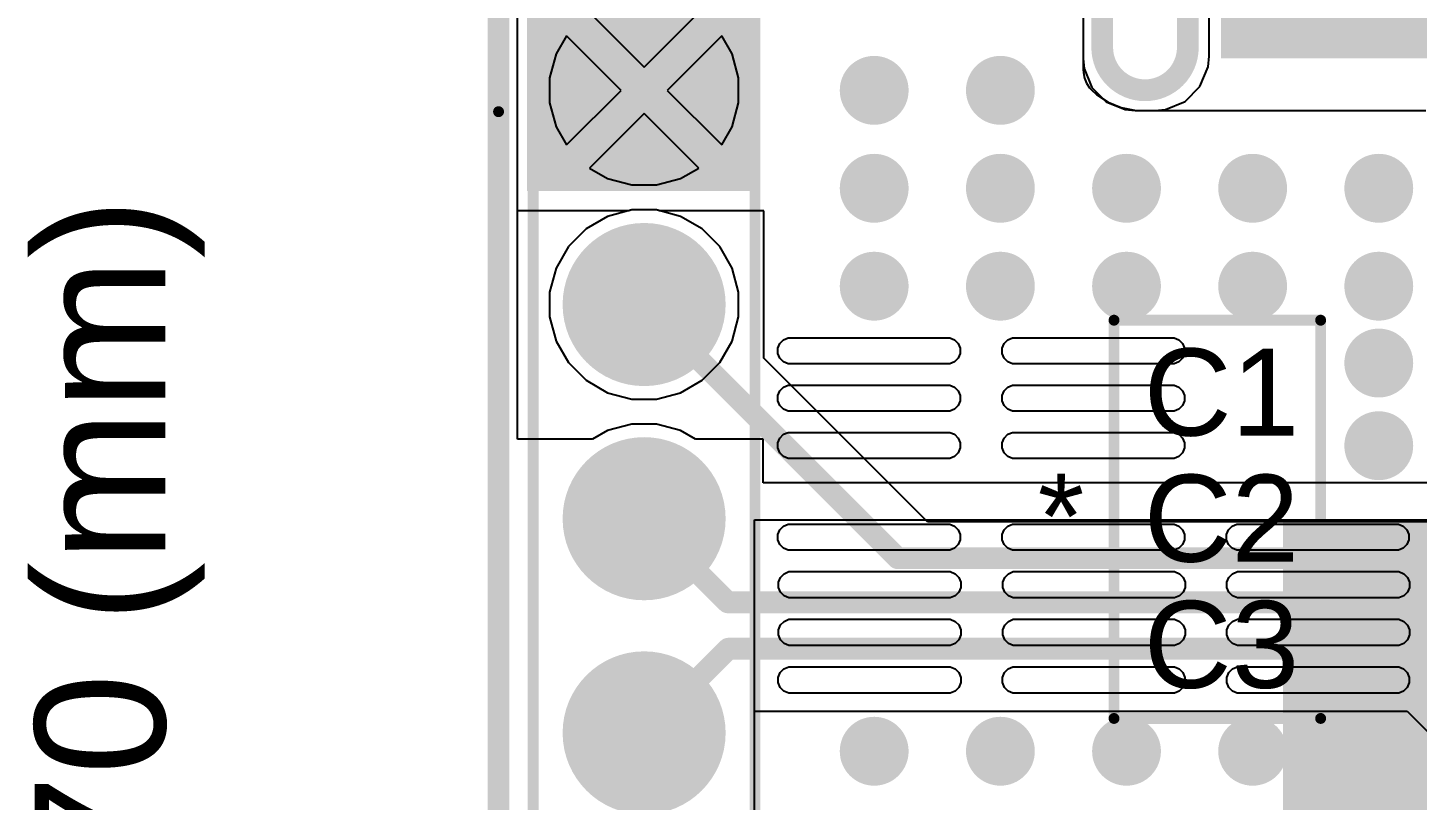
# Model space of a CAD drawing. Header units: millimetres. Extents: x -78 to 5.6, y -6.3 to 35.9.
# Drawn here: x -78.05 to -61.82, y 10.71 to 19.73 of the extents above; entities that cross this region are included whole.
import ezdxf

# ---------------------------------------------------------------- set-up
doc = ezdxf.new("R2010")
doc.units = ezdxf.units.MM
for name, color, linetype in [('BottomLayer', 5, 'Continuous'), ('BottomSolder', 6, 'Continuous'), ('Mechanical1', 6, 'Continuous'), ('Mechanical2', 216, 'Continuous'), ('MultiLayer', 9, 'Continuous'), ('PadHoleLayer', 156, 'Continuous'), ('TopLayer', 1, 'Continuous'), ('TopOverlay', 2, 'Continuous'), ('TopSolder', 216, 'Continuous'), ('ViaHoleLayer', 16, 'Continuous')]:
    doc.layers.add(name, color=color, linetype=linetype)
doc.styles.add('Arial', font='', dxfattribs={"height": 0.2})
doc.styles.get('Arial').set_extended_font_data('Arial')

# ---------------------------------------------------------------- blocks, each defined once
blk = doc.blocks.new('H______CON_13')
at = {"layer": 'BottomLayer'}
blk.add_hatch(color=5, dxfattribs=at).paths.add_polyline_path([(-8.35, 0.85), (-6.65, 0.85), (-6.65, -0.85), (-8.35, -0.85)])
h = blk.add_hatch(color=5, dxfattribs=at)
edge = h.paths.add_edge_path()
edge.add_arc((-5, 0), 0.85, 0, 360)
h = blk.add_hatch(color=5, dxfattribs=at)
edge = h.paths.add_edge_path()
edge.add_arc((-2.5, 0), 0.85, 0, 360)
h = blk.add_hatch(color=5, dxfattribs=at)
edge = h.paths.add_edge_path()
edge.add_arc((0, 0), 0.85, 0, 360)
h = blk.add_hatch(color=5, dxfattribs=at)
edge = h.paths.add_edge_path()
edge.add_arc((2.5, 0), 0.85, 0, 360)
h = blk.add_hatch(color=5, dxfattribs=at)
edge = h.paths.add_edge_path()
edge.add_arc((5, 0), 0.85, 0, 360)
h = blk.add_hatch(color=5, dxfattribs=at)
edge = h.paths.add_edge_path()
edge.add_arc((7.5, 0), 0.85, 0, 360)
at = {"layer": 'BottomSolder'}
blk.add_hatch(color=6, dxfattribs=at).paths.add_polyline_path([(-8.452, 0.952), (-6.548, 0.952), (-6.548, -0.952), (-8.452, -0.952)])
h = blk.add_hatch(color=6, dxfattribs=at)
edge = h.paths.add_edge_path()
edge.add_arc((-5, 0), 0.952, 0, 360)
h = blk.add_hatch(color=6, dxfattribs=at)
edge = h.paths.add_edge_path()
edge.add_arc((-2.5, 0), 0.952, 0, 360)
h = blk.add_hatch(color=6, dxfattribs=at)
edge = h.paths.add_edge_path()
edge.add_arc((0, 0), 0.952, 0, 360)
h = blk.add_hatch(color=6, dxfattribs=at)
edge = h.paths.add_edge_path()
edge.add_arc((2.5, 0), 0.952, 0, 360)
h = blk.add_hatch(color=6, dxfattribs=at)
edge = h.paths.add_edge_path()
edge.add_arc((5, 0), 0.952, 0, 360)
h = blk.add_hatch(color=6, dxfattribs=at)
edge = h.paths.add_edge_path()
edge.add_arc((7.5, 0), 0.952, 0, 360)
at = {"layer": 'MultiLayer'}
blk.add_hatch(color=9, dxfattribs=at).paths.add_polyline_path([(-8.35, 0.85), (-6.65, 0.85), (-6.65, -0.85), (-8.35, -0.85)])
h = blk.add_hatch(color=9, dxfattribs=at)
edge = h.paths.add_edge_path()
edge.add_arc((-5, 0), 0.85, 0, 360)
h = blk.add_hatch(color=9, dxfattribs=at)
edge = h.paths.add_edge_path()
edge.add_arc((-2.5, 0), 0.85, 0, 360)
h = blk.add_hatch(color=9, dxfattribs=at)
edge = h.paths.add_edge_path()
edge.add_arc((0, 0), 0.85, 0, 360)
h = blk.add_hatch(color=9, dxfattribs=at)
edge = h.paths.add_edge_path()
edge.add_arc((2.5, 0), 0.85, 0, 360)
h = blk.add_hatch(color=9, dxfattribs=at)
edge = h.paths.add_edge_path()
edge.add_arc((5, 0), 0.85, 0, 360)
h = blk.add_hatch(color=9, dxfattribs=at)
edge = h.paths.add_edge_path()
edge.add_arc((7.5, 0), 0.85, 0, 360)
at = {"layer": 'PadHoleLayer'}
h = blk.add_hatch(color=156, dxfattribs=at)
edge = h.paths.add_edge_path()
edge.add_arc((-7.5, 0), 0.45, 0, 360)
h = blk.add_hatch(color=156, dxfattribs=at)
edge = h.paths.add_edge_path()
edge.add_arc((-5, 0), 0.45, 0, 360)
h = blk.add_hatch(color=156, dxfattribs=at)
edge = h.paths.add_edge_path()
edge.add_arc((-2.5, 0), 0.45, 0, 360)
h = blk.add_hatch(color=156, dxfattribs=at)
edge = h.paths.add_edge_path()
edge.add_arc((0, 0), 0.45, 0, 360)
h = blk.add_hatch(color=156, dxfattribs=at)
edge = h.paths.add_edge_path()
edge.add_arc((2.5, 0), 0.45, 0, 360)
h = blk.add_hatch(color=156, dxfattribs=at)
edge = h.paths.add_edge_path()
edge.add_arc((5, 0), 0.45, 0, 360)
h = blk.add_hatch(color=156, dxfattribs=at)
edge = h.paths.add_edge_path()
edge.add_arc((7.5, 0), 0.45, 0, 360)
at = {"layer": 'TopLayer'}
blk.add_hatch(color=1, dxfattribs=at).paths.add_polyline_path([(-8.35, 0.85), (-6.65, 0.85), (-6.65, -0.85), (-8.35, -0.85)])
h = blk.add_hatch(color=1, dxfattribs=at)
edge = h.paths.add_edge_path()
edge.add_arc((-5, 0), 0.85, 0, 360)
h = blk.add_hatch(color=1, dxfattribs=at)
edge = h.paths.add_edge_path()
edge.add_arc((-2.5, 0), 0.85, 0, 360)
h = blk.add_hatch(color=1, dxfattribs=at)
edge = h.paths.add_edge_path()
edge.add_arc((0, 0), 0.85, 0, 360)
h = blk.add_hatch(color=1, dxfattribs=at)
edge = h.paths.add_edge_path()
edge.add_arc((2.5, 0), 0.85, 0, 360)
h = blk.add_hatch(color=1, dxfattribs=at)
edge = h.paths.add_edge_path()
edge.add_arc((5, 0), 0.85, 0, 360)
h = blk.add_hatch(color=1, dxfattribs=at)
edge = h.paths.add_edge_path()
edge.add_arc((7.5, 0), 0.85, 0, 360)
at = {"layer": 'TopSolder'}
blk.add_hatch(color=216, dxfattribs=at).paths.add_polyline_path([(-8.452, 0.952), (-6.548, 0.952), (-6.548, -0.952), (-8.452, -0.952)])
h = blk.add_hatch(color=216, dxfattribs=at)
edge = h.paths.add_edge_path()
edge.add_arc((-5, 0), 0.952, 0, 360)
h = blk.add_hatch(color=216, dxfattribs=at)
edge = h.paths.add_edge_path()
edge.add_arc((-2.5, 0), 0.952, 0, 360)
h = blk.add_hatch(color=216, dxfattribs=at)
edge = h.paths.add_edge_path()
edge.add_arc((0, 0), 0.952, 0, 360)
h = blk.add_hatch(color=216, dxfattribs=at)
edge = h.paths.add_edge_path()
edge.add_arc((2.5, 0), 0.952, 0, 360)
h = blk.add_hatch(color=216, dxfattribs=at)
edge = h.paths.add_edge_path()
edge.add_arc((5, 0), 0.952, 0, 360)
h = blk.add_hatch(color=216, dxfattribs=at)
edge = h.paths.add_edge_path()
edge.add_arc((7.5, 0), 0.952, 0, 360)
at = {"layer": 'TopOverlay', "const_width": 0.127}
for points in [[(8.687, 1.295), (-8.687, 1.295)], [(-8.687, -1.295), (-8.687, 1.295)], [(8.687, -1.295), (8.687, 1.295)], [(8.687, -1.295), (-8.687, -1.295)]]:
    blk.add_lwpolyline(points, dxfattribs=at)
at = {"layer": 'TopOverlay', "const_width": 0.0635}
for points in [[(-8.719, 1.295, 1), (-8.655, 1.295, 1)], [(-8.719, 1.295, 1), (-8.655, 1.295, 1)], [(8.655, 1.295, 1), (8.719, 1.295, 1)], [(8.655, 1.295, 1), (8.719, 1.295, 1)], [(-8.719, -1.295, 1), (-8.655, -1.295, 1)], [(-8.719, -1.295, 1), (-8.655, -1.295, 1)], [(8.655, -1.295, 1), (8.719, -1.295, 1)], [(8.655, -1.295, 1), (8.719, -1.295, 1)]]:
    blk.add_lwpolyline(points, format="xyb", close=True, dxfattribs=at)

msp = doc.modelspace()

# ---------------------------------------------------------------- hatches: boundary and pattern name
at = {"layer": 'BottomLayer'}
for points in [[(-64.111, 19.372), (-46.584, 19.372), (-46.584, 28.25), (-64.111, 28.25)], [(-72.217, 17.823), (-69.534, 17.823), (-69.534, 22.742), (-72.217, 22.742)], [(-63.387, 5.317), (-59.171, 5.317), (-59.171, 13.987), (-63.387, 13.987)]]:
    msp.add_hatch(color=5, dxfattribs=at).paths.add_polyline_path(points)
h = msp.add_hatch(color=5, dxfattribs=at)
edge = h.paths.add_edge_path()
edge.add_arc((-68.163, 18.999), 0.3, 0, 360)
h = msp.add_hatch(color=5, dxfattribs=at)
edge = h.paths.add_edge_path()
edge.add_arc((-66.689, 18.999), 0.3, 0, 360)
h = msp.add_hatch(color=5, dxfattribs=at)
edge = h.paths.add_edge_path()
edge.add_arc((-68.163, 17.856), 0.3, 0, 360)
h = msp.add_hatch(color=5, dxfattribs=at)
edge = h.paths.add_edge_path()
edge.add_arc((-66.689, 17.856), 0.3, 0, 360)
h = msp.add_hatch(color=5, dxfattribs=at)
edge = h.paths.add_edge_path()
edge.add_arc((-65.216, 17.856), 0.3, 0, 360)
h = msp.add_hatch(color=5, dxfattribs=at)
edge = h.paths.add_edge_path()
edge.add_arc((-63.743, 17.856), 0.3, 0, 360)
h = msp.add_hatch(color=5, dxfattribs=at)
edge = h.paths.add_edge_path()
edge.add_arc((-62.27, 17.856), 0.3, 0, 360)
h = msp.add_hatch(color=5, dxfattribs=at)
edge = h.paths.add_edge_path()
edge.add_arc((-68.163, 16.713), 0.3, 0, 360)
h = msp.add_hatch(color=5, dxfattribs=at)
edge = h.paths.add_edge_path()
edge.add_arc((-66.689, 16.713), 0.3, 0, 360)
h = msp.add_hatch(color=5, dxfattribs=at)
edge = h.paths.add_edge_path()
edge.add_arc((-65.216, 16.713), 0.3, 0, 360)
h = msp.add_hatch(color=5, dxfattribs=at)
edge = h.paths.add_edge_path()
edge.add_arc((-63.743, 16.713), 0.3, 0, 360)
h = msp.add_hatch(color=5, dxfattribs=at)
edge = h.paths.add_edge_path()
edge.add_arc((-62.27, 16.713), 0.3, 0, 360)
h = msp.add_hatch(color=5, dxfattribs=at)
edge = h.paths.add_edge_path()
edge.add_arc((-62.27, 15.816), 0.3, 0, 360)
h = msp.add_hatch(color=5, dxfattribs=at)
edge = h.paths.add_edge_path()
edge.add_arc((-62.27, 14.851), 0.3, 0, 360)
h = msp.add_hatch(color=5, dxfattribs=at)
edge = h.paths.add_edge_path()
edge.add_arc((-68.163, 11.285), 0.3, 0, 360)
h = msp.add_hatch(color=5, dxfattribs=at)
edge = h.paths.add_edge_path()
edge.add_arc((-66.689, 11.285), 0.3, 0, 360)
h = msp.add_hatch(color=5, dxfattribs=at)
edge = h.paths.add_edge_path()
edge.add_arc((-65.216, 11.285), 0.3, 0, 360)
h = msp.add_hatch(color=5, dxfattribs=at)
edge = h.paths.add_edge_path()
edge.add_arc((-63.743, 11.285), 0.3, 0, 360)
h = msp.add_hatch(color=5, dxfattribs=at)
edge = h.paths.add_edge_path()
edge.add_arc((-62.27, 11.285), 0.3, 0, 360)
at = {"layer": 'BottomSolder'}
h = msp.add_hatch(color=6, dxfattribs=at)
edge = h.paths.add_edge_path()
edge.add_arc((-68.163, 18.999), 0.402, 0, 360)
h = msp.add_hatch(color=6, dxfattribs=at)
edge = h.paths.add_edge_path()
edge.add_arc((-66.689, 18.999), 0.402, 0, 360)
h = msp.add_hatch(color=6, dxfattribs=at)
edge = h.paths.add_edge_path()
edge.add_arc((-68.163, 17.856), 0.402, 0, 360)
h = msp.add_hatch(color=6, dxfattribs=at)
edge = h.paths.add_edge_path()
edge.add_arc((-66.689, 17.856), 0.402, 0, 360)
h = msp.add_hatch(color=6, dxfattribs=at)
edge = h.paths.add_edge_path()
edge.add_arc((-65.216, 17.856), 0.402, 0, 360)
h = msp.add_hatch(color=6, dxfattribs=at)
edge = h.paths.add_edge_path()
edge.add_arc((-63.743, 17.856), 0.402, 0, 360)
h = msp.add_hatch(color=6, dxfattribs=at)
edge = h.paths.add_edge_path()
edge.add_arc((-62.27, 17.856), 0.402, 0, 360)
h = msp.add_hatch(color=6, dxfattribs=at)
edge = h.paths.add_edge_path()
edge.add_arc((-68.163, 16.713), 0.402, 0, 360)
h = msp.add_hatch(color=6, dxfattribs=at)
edge = h.paths.add_edge_path()
edge.add_arc((-66.689, 16.713), 0.402, 0, 360)
h = msp.add_hatch(color=6, dxfattribs=at)
edge = h.paths.add_edge_path()
edge.add_arc((-65.216, 16.713), 0.402, 0, 360)
h = msp.add_hatch(color=6, dxfattribs=at)
edge = h.paths.add_edge_path()
edge.add_arc((-63.743, 16.713), 0.402, 0, 360)
h = msp.add_hatch(color=6, dxfattribs=at)
edge = h.paths.add_edge_path()
edge.add_arc((-62.27, 16.713), 0.402, 0, 360)
h = msp.add_hatch(color=6, dxfattribs=at)
edge = h.paths.add_edge_path()
edge.add_arc((-62.27, 15.816), 0.402, 0, 360)
h = msp.add_hatch(color=6, dxfattribs=at)
edge = h.paths.add_edge_path()
edge.add_arc((-62.27, 14.851), 0.402, 0, 360)
h = msp.add_hatch(color=6, dxfattribs=at)
edge = h.paths.add_edge_path()
edge.add_arc((-68.163, 11.285), 0.402, 0, 360)
h = msp.add_hatch(color=6, dxfattribs=at)
edge = h.paths.add_edge_path()
edge.add_arc((-66.689, 11.285), 0.402, 0, 360)
h = msp.add_hatch(color=6, dxfattribs=at)
edge = h.paths.add_edge_path()
edge.add_arc((-65.216, 11.285), 0.402, 0, 360)
h = msp.add_hatch(color=6, dxfattribs=at)
edge = h.paths.add_edge_path()
edge.add_arc((-63.743, 11.285), 0.402, 0, 360)
h = msp.add_hatch(color=6, dxfattribs=at)
edge = h.paths.add_edge_path()
edge.add_arc((-62.27, 11.285), 0.402, 0, 360)
at = {"layer": 'TopLayer'}
msp.add_hatch(color=1, dxfattribs=at).paths.add_polyline_path([(-72.217, 17.823), (-69.534, 17.823), (-69.534, 22.742), (-72.217, 22.742)])
h = msp.add_hatch(color=1, dxfattribs=at)
edge = h.paths.add_edge_path()
edge.add_arc((-68.163, 18.999), 0.3, 0, 360)
h = msp.add_hatch(color=1, dxfattribs=at)
edge = h.paths.add_edge_path()
edge.add_arc((-66.689, 18.999), 0.3, 0, 360)
h = msp.add_hatch(color=1, dxfattribs=at)
edge = h.paths.add_edge_path()
edge.add_arc((-68.163, 17.856), 0.3, 0, 360)
h = msp.add_hatch(color=1, dxfattribs=at)
edge = h.paths.add_edge_path()
edge.add_arc((-66.689, 17.856), 0.3, 0, 360)
h = msp.add_hatch(color=1, dxfattribs=at)
edge = h.paths.add_edge_path()
edge.add_arc((-65.216, 17.856), 0.3, 0, 360)
h = msp.add_hatch(color=1, dxfattribs=at)
edge = h.paths.add_edge_path()
edge.add_arc((-63.743, 17.856), 0.3, 0, 360)
h = msp.add_hatch(color=1, dxfattribs=at)
edge = h.paths.add_edge_path()
edge.add_arc((-62.27, 17.856), 0.3, 0, 360)
h = msp.add_hatch(color=1, dxfattribs=at)
edge = h.paths.add_edge_path()
edge.add_arc((-68.163, 16.713), 0.3, 0, 360)
h = msp.add_hatch(color=1, dxfattribs=at)
edge = h.paths.add_edge_path()
edge.add_arc((-66.689, 16.713), 0.3, 0, 360)
h = msp.add_hatch(color=1, dxfattribs=at)
edge = h.paths.add_edge_path()
edge.add_arc((-65.216, 16.713), 0.3, 0, 360)
h = msp.add_hatch(color=1, dxfattribs=at)
edge = h.paths.add_edge_path()
edge.add_arc((-63.743, 16.713), 0.3, 0, 360)
h = msp.add_hatch(color=1, dxfattribs=at)
edge = h.paths.add_edge_path()
edge.add_arc((-62.27, 16.713), 0.3, 0, 360)
h = msp.add_hatch(color=1, dxfattribs=at)
edge = h.paths.add_edge_path()
edge.add_arc((-62.27, 15.816), 0.3, 0, 360)
h = msp.add_hatch(color=1, dxfattribs=at)
edge = h.paths.add_edge_path()
edge.add_arc((-62.27, 14.851), 0.3, 0, 360)
h = msp.add_hatch(color=1, dxfattribs=at)
edge = h.paths.add_edge_path()
edge.add_arc((-68.163, 11.285), 0.3, 0, 360)
h = msp.add_hatch(color=1, dxfattribs=at)
edge = h.paths.add_edge_path()
edge.add_arc((-66.689, 11.285), 0.3, 0, 360)
h = msp.add_hatch(color=1, dxfattribs=at)
edge = h.paths.add_edge_path()
edge.add_arc((-65.216, 11.285), 0.3, 0, 360)
h = msp.add_hatch(color=1, dxfattribs=at)
edge = h.paths.add_edge_path()
edge.add_arc((-63.743, 11.285), 0.3, 0, 360)
h = msp.add_hatch(color=1, dxfattribs=at)
edge = h.paths.add_edge_path()
edge.add_arc((-62.27, 11.285), 0.3, 0, 360)
at = {"layer": 'TopSolder'}
h = msp.add_hatch(color=216, dxfattribs=at)
edge = h.paths.add_edge_path()
edge.add_arc((-68.163, 18.999), 0.402, 0, 360)
h = msp.add_hatch(color=216, dxfattribs=at)
edge = h.paths.add_edge_path()
edge.add_arc((-66.689, 18.999), 0.402, 0, 360)
h = msp.add_hatch(color=216, dxfattribs=at)
edge = h.paths.add_edge_path()
edge.add_arc((-68.163, 17.856), 0.402, 0, 360)
h = msp.add_hatch(color=216, dxfattribs=at)
edge = h.paths.add_edge_path()
edge.add_arc((-66.689, 17.856), 0.402, 0, 360)
h = msp.add_hatch(color=216, dxfattribs=at)
edge = h.paths.add_edge_path()
edge.add_arc((-65.216, 17.856), 0.402, 0, 360)
h = msp.add_hatch(color=216, dxfattribs=at)
edge = h.paths.add_edge_path()
edge.add_arc((-63.743, 17.856), 0.402, 0, 360)
h = msp.add_hatch(color=216, dxfattribs=at)
edge = h.paths.add_edge_path()
edge.add_arc((-62.27, 17.856), 0.402, 0, 360)
h = msp.add_hatch(color=216, dxfattribs=at)
edge = h.paths.add_edge_path()
edge.add_arc((-68.163, 16.713), 0.402, 0, 360)
h = msp.add_hatch(color=216, dxfattribs=at)
edge = h.paths.add_edge_path()
edge.add_arc((-66.689, 16.713), 0.402, 0, 360)
h = msp.add_hatch(color=216, dxfattribs=at)
edge = h.paths.add_edge_path()
edge.add_arc((-65.216, 16.713), 0.402, 0, 360)
h = msp.add_hatch(color=216, dxfattribs=at)
edge = h.paths.add_edge_path()
edge.add_arc((-63.743, 16.713), 0.402, 0, 360)
h = msp.add_hatch(color=216, dxfattribs=at)
edge = h.paths.add_edge_path()
edge.add_arc((-62.27, 16.713), 0.402, 0, 360)
h = msp.add_hatch(color=216, dxfattribs=at)
edge = h.paths.add_edge_path()
edge.add_arc((-62.27, 15.816), 0.402, 0, 360)
h = msp.add_hatch(color=216, dxfattribs=at)
edge = h.paths.add_edge_path()
edge.add_arc((-62.27, 14.851), 0.402, 0, 360)
h = msp.add_hatch(color=216, dxfattribs=at)
edge = h.paths.add_edge_path()
edge.add_arc((-68.163, 11.285), 0.402, 0, 360)
h = msp.add_hatch(color=216, dxfattribs=at)
edge = h.paths.add_edge_path()
edge.add_arc((-66.689, 11.285), 0.402, 0, 360)
h = msp.add_hatch(color=216, dxfattribs=at)
edge = h.paths.add_edge_path()
edge.add_arc((-65.216, 11.285), 0.402, 0, 360)
h = msp.add_hatch(color=216, dxfattribs=at)
edge = h.paths.add_edge_path()
edge.add_arc((-63.743, 11.285), 0.402, 0, 360)
h = msp.add_hatch(color=216, dxfattribs=at)
edge = h.paths.add_edge_path()
edge.add_arc((-62.27, 11.285), 0.402, 0, 360)
at = {"layer": 'ViaHoleLayer'}
h = msp.add_hatch(color=16, dxfattribs=at)
edge = h.paths.add_edge_path()
edge.add_arc((-68.163, 18.999), 0.15, 0, 360)
h = msp.add_hatch(color=16, dxfattribs=at)
edge = h.paths.add_edge_path()
edge.add_arc((-66.689, 18.999), 0.15, 0, 360)
h = msp.add_hatch(color=16, dxfattribs=at)
edge = h.paths.add_edge_path()
edge.add_arc((-68.163, 17.856), 0.15, 0, 360)
h = msp.add_hatch(color=16, dxfattribs=at)
edge = h.paths.add_edge_path()
edge.add_arc((-66.689, 17.856), 0.15, 0, 360)
h = msp.add_hatch(color=16, dxfattribs=at)
edge = h.paths.add_edge_path()
edge.add_arc((-65.216, 17.856), 0.15, 0, 360)
h = msp.add_hatch(color=16, dxfattribs=at)
edge = h.paths.add_edge_path()
edge.add_arc((-63.743, 17.856), 0.15, 0, 360)
h = msp.add_hatch(color=16, dxfattribs=at)
edge = h.paths.add_edge_path()
edge.add_arc((-62.27, 17.856), 0.15, 0, 360)
h = msp.add_hatch(color=16, dxfattribs=at)
edge = h.paths.add_edge_path()
edge.add_arc((-68.163, 16.713), 0.15, 0, 360)
h = msp.add_hatch(color=16, dxfattribs=at)
edge = h.paths.add_edge_path()
edge.add_arc((-66.689, 16.713), 0.15, 0, 360)
h = msp.add_hatch(color=16, dxfattribs=at)
edge = h.paths.add_edge_path()
edge.add_arc((-65.216, 16.713), 0.15, 0, 360)
h = msp.add_hatch(color=16, dxfattribs=at)
edge = h.paths.add_edge_path()
edge.add_arc((-63.743, 16.713), 0.15, 0, 360)
h = msp.add_hatch(color=16, dxfattribs=at)
edge = h.paths.add_edge_path()
edge.add_arc((-62.27, 16.713), 0.15, 0, 360)
h = msp.add_hatch(color=16, dxfattribs=at)
edge = h.paths.add_edge_path()
edge.add_arc((-62.27, 15.816), 0.15, 0, 360)
h = msp.add_hatch(color=16, dxfattribs=at)
edge = h.paths.add_edge_path()
edge.add_arc((-62.27, 14.851), 0.15, 0, 360)
h = msp.add_hatch(color=16, dxfattribs=at)
edge = h.paths.add_edge_path()
edge.add_arc((-68.163, 11.285), 0.15, 0, 360)
h = msp.add_hatch(color=16, dxfattribs=at)
edge = h.paths.add_edge_path()
edge.add_arc((-66.689, 11.285), 0.15, 0, 360)
h = msp.add_hatch(color=16, dxfattribs=at)
edge = h.paths.add_edge_path()
edge.add_arc((-65.216, 11.285), 0.15, 0, 360)
h = msp.add_hatch(color=16, dxfattribs=at)
edge = h.paths.add_edge_path()
edge.add_arc((-63.743, 11.285), 0.15, 0, 360)
h = msp.add_hatch(color=16, dxfattribs=at)
edge = h.paths.add_edge_path()
edge.add_arc((-62.27, 11.285), 0.15, 0, 360)

# ---------------------------------------------------------------- linework, layer by layer
at = {"layer": 'BottomLayer'}
for p, q in [((-65.724, 26.509), (-65.724, 19.372)), ((-72.328, 14.927), (-72.328, 22.586)), ((-71.487, 19.906), (-70.85, 19.269)), ((-70.85, 19.269), (-70.213, 19.906)), ((-71.757, 19.636), (-71.879, 19.425)), ((-71.119, 18.999), (-71.757, 19.636)), ((-69.943, 19.636), (-70.58, 18.999)), ((-69.821, 19.425), (-69.943, 19.636)), ((-71.879, 19.425), (-71.954, 19.144)), ((-69.746, 19.144), (-69.821, 19.425)), ((-65.724, 19.372), (-65.712, 19.253)), ((-65.712, 19.253), (-65.621, 19.033)), ((-71.954, 19.144), (-71.954, 18.854)), ((-71.757, 18.362), (-71.119, 18.999)), ((-70.58, 18.999), (-69.943, 18.362)), ((-69.746, 18.854), (-69.746, 19.144)), ((-65.621, 19.033), (-65.453, 18.865)), ((-71.954, 18.854), (-71.879, 18.573)), ((-69.821, 18.573), (-69.746, 18.854)), ((-65.453, 18.865), (-65.233, 18.774)), ((-70.85, 18.73), (-71.487, 18.092)), ((-70.213, 18.092), (-70.85, 18.73)), ((-65.233, 18.774), (-65.115, 18.762)), ((-65.115, 18.762), (-61.722, 18.762)), ((-71.879, 18.573), (-71.757, 18.362)), ((-69.943, 18.362), (-69.821, 18.573)), ((-71.487, 18.092), (-71.276, 17.97)), ((-70.424, 17.97), (-70.213, 18.092)), ((-71.276, 17.97), (-70.995, 17.895)), ((-70.995, 17.895), (-70.705, 17.895)), ((-70.705, 17.895), (-70.424, 17.97)), ((-71.276, 17.528), (-71.528, 17.383)), ((-70.995, 17.603), (-71.276, 17.528)), ((-70.705, 17.603), (-70.995, 17.603)), ((-70.424, 17.528), (-70.705, 17.603)), ((-70.172, 17.383), (-70.424, 17.528)), ((-71.528, 17.383), (-71.733, 17.177)), ((-69.966, 17.177), (-70.172, 17.383)), ((-71.733, 17.177), (-71.879, 16.925)), ((-69.821, 16.925), (-69.966, 17.177)), ((-71.879, 16.925), (-71.954, 16.644)), ((-69.746, 16.644), (-69.821, 16.925)), ((-71.954, 16.644), (-71.954, 16.354)), ((-69.746, 16.354), (-69.746, 16.644)), ((-71.954, 16.354), (-71.879, 16.073)), ((-69.821, 16.073), (-69.746, 16.354)), ((-71.879, 16.073), (-71.733, 15.821)), ((-69.966, 15.821), (-69.821, 16.073)), ((-71.733, 15.821), (-71.528, 15.616)), ((-70.172, 15.616), (-69.966, 15.821)), ((-71.528, 15.616), (-71.276, 15.47)), ((-70.424, 15.47), (-70.172, 15.616)), ((-71.276, 15.47), (-70.995, 15.395)), ((-70.705, 15.395), (-70.424, 15.47)), ((-70.995, 15.395), (-70.705, 15.395)), ((-70.995, 15.103), (-71.276, 15.028)), ((-70.705, 15.103), (-70.995, 15.103)), ((-70.424, 15.028), (-70.705, 15.103)), ((-71.276, 15.028), (-71.451, 14.927)), ((-70.249, 14.927), (-70.424, 15.028)), ((-71.451, 14.927), (-72.328, 14.927)), ((-69.458, 14.927), (-70.249, 14.927)), ((-69.458, 14.419), (-69.458, 14.927)), ((-58.765, 14.419), (-69.458, 14.419)), ((-69.56, 10.395), (-69.56, 13.987)), ((-69.56, 13.987), (-59.171, 13.987))]:
    msp.add_line(p, q, dxfattribs=at)
at = {"layer": 'BottomSolder'}
for p, q in [((-69.265, 16.044), (-69.222, 16.087)), ((-69.222, 16.087), (-69.166, 16.11)), ((-69.166, 16.11), (-67.28, 16.11)), ((-67.28, 16.11), (-67.224, 16.087)), ((-67.224, 16.087), (-67.181, 16.044)), ((-66.646, 16.044), (-66.603, 16.087)), ((-66.603, 16.087), (-66.547, 16.11)), ((-66.547, 16.11), (-64.661, 16.11)), ((-64.661, 16.11), (-64.605, 16.087)), ((-64.605, 16.087), (-64.562, 16.044)), ((-69.288, 15.988), (-69.265, 16.044)), ((-69.288, 15.958), (-69.288, 15.988)), ((-69.288, 15.928), (-69.288, 15.958)), ((-69.265, 15.872), (-69.288, 15.928)), ((-67.181, 16.044), (-67.158, 15.988)), ((-67.158, 15.928), (-67.181, 15.872)), ((-67.158, 15.988), (-67.158, 15.958)), ((-67.158, 15.958), (-67.158, 15.928)), ((-66.669, 15.988), (-66.646, 16.044)), ((-66.669, 15.958), (-66.669, 15.988)), ((-66.669, 15.928), (-66.669, 15.958)), ((-66.646, 15.872), (-66.669, 15.928)), ((-64.562, 16.044), (-64.539, 15.988)), ((-64.539, 15.928), (-64.562, 15.872)), ((-64.539, 15.988), (-64.539, 15.958)), ((-64.539, 15.958), (-64.539, 15.928)), ((-69.222, 15.829), (-69.265, 15.872)), ((-69.166, 15.805), (-69.222, 15.829)), ((-67.28, 15.805), (-69.166, 15.805)), ((-67.224, 15.829), (-67.28, 15.805)), ((-67.181, 15.872), (-67.224, 15.829)), ((-66.603, 15.829), (-66.646, 15.872)), ((-66.547, 15.805), (-66.603, 15.829)), ((-64.661, 15.805), (-66.547, 15.805)), ((-64.605, 15.829), (-64.661, 15.805)), ((-64.562, 15.872), (-64.605, 15.829)), ((-69.288, 15.437), (-69.265, 15.493)), ((-69.288, 15.406), (-69.288, 15.437)), ((-69.265, 15.493), (-69.222, 15.536)), ((-69.222, 15.536), (-69.166, 15.559)), ((-69.166, 15.559), (-67.28, 15.559)), ((-67.28, 15.559), (-67.224, 15.536)), ((-67.224, 15.536), (-67.181, 15.493)), ((-67.181, 15.493), (-67.158, 15.437)), ((-67.158, 15.437), (-67.158, 15.406)), ((-66.669, 15.437), (-66.646, 15.493)), ((-66.669, 15.406), (-66.669, 15.437)), ((-66.646, 15.493), (-66.603, 15.536)), ((-66.603, 15.536), (-66.547, 15.559)), ((-66.547, 15.559), (-64.661, 15.559)), ((-64.661, 15.559), (-64.605, 15.536)), ((-64.605, 15.536), (-64.562, 15.493)), ((-64.562, 15.493), (-64.539, 15.437)), ((-64.539, 15.437), (-64.539, 15.406)), ((-69.288, 15.376), (-69.288, 15.406)), ((-69.265, 15.32), (-69.288, 15.376)), ((-69.222, 15.277), (-69.265, 15.32)), ((-69.166, 15.254), (-69.222, 15.277)), ((-67.28, 15.254), (-69.166, 15.254)), ((-67.224, 15.277), (-67.28, 15.254)), ((-67.181, 15.32), (-67.224, 15.277)), ((-67.158, 15.376), (-67.181, 15.32)), ((-67.158, 15.406), (-67.158, 15.376)), ((-66.669, 15.376), (-66.669, 15.406)), ((-66.646, 15.32), (-66.669, 15.376)), ((-66.603, 15.277), (-66.646, 15.32)), ((-66.547, 15.254), (-66.603, 15.277)), ((-64.661, 15.254), (-66.547, 15.254)), ((-64.605, 15.277), (-64.661, 15.254)), ((-64.562, 15.32), (-64.605, 15.277)), ((-64.539, 15.376), (-64.562, 15.32)), ((-64.539, 15.406), (-64.539, 15.376)), ((-69.288, 14.885), (-69.265, 14.941)), ((-69.265, 14.941), (-69.222, 14.984)), ((-69.222, 14.984), (-69.166, 15.007)), ((-69.166, 15.007), (-67.28, 15.007)), ((-67.28, 15.007), (-67.224, 14.984)), ((-67.224, 14.984), (-67.181, 14.941)), ((-67.181, 14.941), (-67.158, 14.885)), ((-66.669, 14.885), (-66.646, 14.941)), ((-66.646, 14.941), (-66.603, 14.984)), ((-66.603, 14.984), (-66.547, 15.007)), ((-66.547, 15.007), (-64.661, 15.007)), ((-64.661, 15.007), (-64.605, 14.984)), ((-64.605, 14.984), (-64.562, 14.941)), ((-64.562, 14.941), (-64.539, 14.885)), ((-69.288, 14.855), (-69.288, 14.885)), ((-69.288, 14.825), (-69.288, 14.855)), ((-69.265, 14.769), (-69.288, 14.825)), ((-69.222, 14.726), (-69.265, 14.769)), ((-67.181, 14.769), (-67.224, 14.726)), ((-67.158, 14.825), (-67.181, 14.769)), ((-67.158, 14.885), (-67.158, 14.855)), ((-67.158, 14.855), (-67.158, 14.825)), ((-66.669, 14.855), (-66.669, 14.885)), ((-66.669, 14.825), (-66.669, 14.855)), ((-66.646, 14.769), (-66.669, 14.825)), ((-66.603, 14.726), (-66.646, 14.769)), ((-64.562, 14.769), (-64.605, 14.726)), ((-64.539, 14.825), (-64.562, 14.769)), ((-64.539, 14.885), (-64.539, 14.855)), ((-64.539, 14.855), (-64.539, 14.825)), ((-69.166, 14.703), (-69.222, 14.726)), ((-67.28, 14.703), (-69.166, 14.703)), ((-67.224, 14.726), (-67.28, 14.703)), ((-66.547, 14.703), (-66.603, 14.726)), ((-64.661, 14.703), (-66.547, 14.703)), ((-64.605, 14.726), (-64.661, 14.703)), ((-69.288, 13.814), (-69.265, 13.87)), ((-69.288, 13.784), (-69.288, 13.814)), ((-69.265, 13.87), (-69.222, 13.913)), ((-69.222, 13.913), (-69.166, 13.937)), ((-69.166, 13.937), (-67.28, 13.937)), ((-67.28, 13.937), (-67.224, 13.913)), ((-67.224, 13.913), (-67.181, 13.87)), ((-67.181, 13.87), (-67.158, 13.814)), ((-67.158, 13.814), (-67.158, 13.784)), ((-66.669, 13.814), (-66.646, 13.87)), ((-66.669, 13.784), (-66.669, 13.814)), ((-66.646, 13.87), (-66.603, 13.913)), ((-66.603, 13.913), (-66.547, 13.937)), ((-66.547, 13.937), (-64.661, 13.937)), ((-64.661, 13.937), (-64.605, 13.913)), ((-64.605, 13.913), (-64.562, 13.87)), ((-64.562, 13.87), (-64.539, 13.814)), ((-64.539, 13.814), (-64.539, 13.784)), ((-64.049, 13.814), (-64.026, 13.87)), ((-64.049, 13.784), (-64.049, 13.814)), ((-64.026, 13.87), (-63.983, 13.913)), ((-63.983, 13.913), (-63.927, 13.936)), ((-63.927, 13.936), (-62.041, 13.936)), ((-62.041, 13.936), (-61.985, 13.913)), ((-61.985, 13.913), (-61.942, 13.87)), ((-61.942, 13.87), (-61.919, 13.814)), ((-61.919, 13.814), (-61.919, 13.784)), ((-69.288, 13.754), (-69.288, 13.784)), ((-69.265, 13.698), (-69.288, 13.754)), ((-69.222, 13.655), (-69.265, 13.698)), ((-69.166, 13.632), (-69.222, 13.655)), ((-67.28, 13.632), (-69.166, 13.632)), ((-67.224, 13.655), (-67.28, 13.632)), ((-67.181, 13.698), (-67.224, 13.655)), ((-67.158, 13.754), (-67.181, 13.698)), ((-67.158, 13.784), (-67.158, 13.754)), ((-66.669, 13.754), (-66.669, 13.784)), ((-66.646, 13.698), (-66.669, 13.754)), ((-66.603, 13.655), (-66.646, 13.698)), ((-66.547, 13.632), (-66.603, 13.655)), ((-64.661, 13.632), (-66.547, 13.632)), ((-64.605, 13.655), (-64.661, 13.632)), ((-64.562, 13.698), (-64.605, 13.655)), ((-64.539, 13.754), (-64.562, 13.698)), ((-64.539, 13.784), (-64.539, 13.754)), ((-64.049, 13.754), (-64.049, 13.784)), ((-64.026, 13.698), (-64.049, 13.754)), ((-63.983, 13.655), (-64.026, 13.698)), ((-63.927, 13.632), (-63.983, 13.655)), ((-62.041, 13.632), (-63.927, 13.632)), ((-61.985, 13.655), (-62.041, 13.632)), ((-61.942, 13.698), (-61.985, 13.655)), ((-61.919, 13.754), (-61.942, 13.698)), ((-61.919, 13.784), (-61.919, 13.754)), ((-69.282, 13.258), (-69.259, 13.314)), ((-69.259, 13.314), (-69.216, 13.357)), ((-69.216, 13.357), (-69.16, 13.381)), ((-69.16, 13.381), (-67.274, 13.381)), ((-67.274, 13.381), (-67.218, 13.357)), ((-67.218, 13.357), (-67.175, 13.314)), ((-67.175, 13.314), (-67.152, 13.258)), ((-66.662, 13.258), (-66.639, 13.314)), ((-66.639, 13.314), (-66.596, 13.357)), ((-66.596, 13.357), (-66.54, 13.381)), ((-66.54, 13.381), (-64.654, 13.381)), ((-64.654, 13.381), (-64.598, 13.357)), ((-64.598, 13.357), (-64.555, 13.314)), ((-64.555, 13.314), (-64.532, 13.258)), ((-64.043, 13.258), (-64.02, 13.314)), ((-64.02, 13.314), (-63.977, 13.357)), ((-63.977, 13.357), (-63.921, 13.381)), ((-63.921, 13.381), (-62.035, 13.381)), ((-62.035, 13.381), (-61.979, 13.357)), ((-61.979, 13.357), (-61.936, 13.314)), ((-61.936, 13.314), (-61.913, 13.258)), ((-69.282, 13.228), (-69.282, 13.258)), ((-69.282, 13.198), (-69.282, 13.228)), ((-69.259, 13.142), (-69.282, 13.198)), ((-67.152, 13.198), (-67.175, 13.142)), ((-67.152, 13.258), (-67.152, 13.228)), ((-67.152, 13.228), (-67.152, 13.198)), ((-66.662, 13.228), (-66.662, 13.258)), ((-66.662, 13.198), (-66.662, 13.228)), ((-66.639, 13.142), (-66.662, 13.198)), ((-64.532, 13.198), (-64.555, 13.142)), ((-64.532, 13.258), (-64.532, 13.228)), ((-64.532, 13.228), (-64.532, 13.198)), ((-64.043, 13.228), (-64.043, 13.258)), ((-64.043, 13.198), (-64.043, 13.228)), ((-64.02, 13.142), (-64.043, 13.198)), ((-61.913, 13.198), (-61.936, 13.142)), ((-61.913, 13.258), (-61.913, 13.228)), ((-61.913, 13.228), (-61.913, 13.198)), ((-69.216, 13.099), (-69.259, 13.142)), ((-69.16, 13.076), (-69.216, 13.099)), ((-67.274, 13.076), (-69.16, 13.076)), ((-67.218, 13.099), (-67.274, 13.076)), ((-67.175, 13.142), (-67.218, 13.099)), ((-66.596, 13.099), (-66.639, 13.142)), ((-66.54, 13.076), (-66.596, 13.099)), ((-64.654, 13.076), (-66.54, 13.076)), ((-64.598, 13.099), (-64.654, 13.076)), ((-64.555, 13.142), (-64.598, 13.099)), ((-63.977, 13.099), (-64.02, 13.142)), ((-63.921, 13.076), (-63.977, 13.099)), ((-62.035, 13.076), (-63.921, 13.076)), ((-61.979, 13.099), (-62.035, 13.076)), ((-61.936, 13.142), (-61.979, 13.099)), ((-69.216, 12.801), (-69.16, 12.825)), ((-69.16, 12.825), (-67.274, 12.825)), ((-67.274, 12.825), (-67.218, 12.801)), ((-66.596, 12.801), (-66.54, 12.825)), ((-66.54, 12.825), (-64.654, 12.825)), ((-64.654, 12.825), (-64.598, 12.801)), ((-63.977, 12.801), (-63.921, 12.825)), ((-63.921, 12.825), (-62.035, 12.825)), ((-62.035, 12.825), (-61.979, 12.801)), ((-69.282, 12.703), (-69.259, 12.759)), ((-69.282, 12.672), (-69.282, 12.703)), ((-69.282, 12.642), (-69.282, 12.672)), ((-69.259, 12.759), (-69.216, 12.801)), ((-67.218, 12.801), (-67.175, 12.759)), ((-67.175, 12.759), (-67.152, 12.703)), ((-67.152, 12.703), (-67.152, 12.672)), ((-67.152, 12.672), (-67.152, 12.642)), ((-66.662, 12.702), (-66.639, 12.758)), ((-66.662, 12.672), (-66.662, 12.702)), ((-66.662, 12.642), (-66.662, 12.672)), ((-66.639, 12.758), (-66.596, 12.801)), ((-64.598, 12.801), (-64.555, 12.758)), ((-64.555, 12.758), (-64.532, 12.702)), ((-64.532, 12.702), (-64.532, 12.672)), ((-64.532, 12.672), (-64.532, 12.642)), ((-64.043, 12.702), (-64.02, 12.758)), ((-64.043, 12.672), (-64.043, 12.702)), ((-64.043, 12.642), (-64.043, 12.672)), ((-64.02, 12.758), (-63.977, 12.801)), ((-61.979, 12.801), (-61.936, 12.758)), ((-61.936, 12.758), (-61.913, 12.702)), ((-61.913, 12.702), (-61.913, 12.672)), ((-61.913, 12.672), (-61.913, 12.642)), ((-69.259, 12.586), (-69.282, 12.642)), ((-69.216, 12.543), (-69.259, 12.586)), ((-69.16, 12.52), (-69.216, 12.543)), ((-67.274, 12.52), (-69.16, 12.52)), ((-67.218, 12.543), (-67.274, 12.52)), ((-67.175, 12.586), (-67.218, 12.543)), ((-67.152, 12.642), (-67.175, 12.586)), ((-66.639, 12.586), (-66.662, 12.642)), ((-66.596, 12.543), (-66.639, 12.586)), ((-66.54, 12.52), (-66.596, 12.543)), ((-64.654, 12.52), (-66.54, 12.52)), ((-64.598, 12.543), (-64.654, 12.52)), ((-64.555, 12.586), (-64.598, 12.543)), ((-64.532, 12.642), (-64.555, 12.586)), ((-64.02, 12.586), (-64.043, 12.642)), ((-63.977, 12.543), (-64.02, 12.586)), ((-63.921, 12.52), (-63.977, 12.543)), ((-62.035, 12.52), (-63.921, 12.52)), ((-61.979, 12.543), (-62.035, 12.52)), ((-61.936, 12.586), (-61.979, 12.543)), ((-61.913, 12.642), (-61.936, 12.586)), ((-69.284, 12.147), (-69.26, 12.203)), ((-69.26, 12.203), (-69.217, 12.245)), ((-69.217, 12.245), (-69.161, 12.269)), ((-69.161, 12.269), (-67.275, 12.269)), ((-67.275, 12.269), (-67.219, 12.245)), ((-67.219, 12.245), (-67.176, 12.203)), ((-67.176, 12.203), (-67.153, 12.147)), ((-66.664, 12.147), (-66.641, 12.203)), ((-66.641, 12.203), (-66.598, 12.245)), ((-66.598, 12.245), (-66.542, 12.269)), ((-66.542, 12.269), (-64.656, 12.269)), ((-64.656, 12.269), (-64.6, 12.245)), ((-64.6, 12.245), (-64.557, 12.203)), ((-64.557, 12.203), (-64.534, 12.147)), ((-64.045, 12.146), (-64.021, 12.203)), ((-64.021, 12.203), (-63.978, 12.245)), ((-63.978, 12.245), (-63.922, 12.269)), ((-63.922, 12.269), (-62.036, 12.269)), ((-62.036, 12.269), (-61.98, 12.245)), ((-61.98, 12.245), (-61.937, 12.203)), ((-61.937, 12.203), (-61.914, 12.146)), ((-69.284, 12.116), (-69.284, 12.147)), ((-69.284, 12.086), (-69.284, 12.116)), ((-69.26, 12.03), (-69.284, 12.086)), ((-69.217, 11.987), (-69.26, 12.03)), ((-67.176, 12.03), (-67.219, 11.987)), ((-67.153, 12.086), (-67.176, 12.03)), ((-67.153, 12.147), (-67.153, 12.116)), ((-67.153, 12.116), (-67.153, 12.086)), ((-66.664, 12.116), (-66.664, 12.147)), ((-66.664, 12.086), (-66.664, 12.116)), ((-66.641, 12.03), (-66.664, 12.086)), ((-66.598, 11.987), (-66.641, 12.03)), ((-64.557, 12.03), (-64.6, 11.987)), ((-64.534, 12.086), (-64.557, 12.03)), ((-64.534, 12.147), (-64.534, 12.116)), ((-64.534, 12.116), (-64.534, 12.086)), ((-64.045, 12.116), (-64.045, 12.146)), ((-64.045, 12.086), (-64.045, 12.116)), ((-64.021, 12.03), (-64.045, 12.086)), ((-63.978, 11.987), (-64.021, 12.03)), ((-61.937, 12.03), (-61.98, 11.987)), ((-61.914, 12.086), (-61.937, 12.03)), ((-61.914, 12.146), (-61.914, 12.116)), ((-61.914, 12.116), (-61.914, 12.086)), ((-69.161, 11.964), (-69.217, 11.987)), ((-67.275, 11.964), (-69.161, 11.964)), ((-67.219, 11.987), (-67.275, 11.964)), ((-66.542, 11.964), (-66.598, 11.987)), ((-64.656, 11.964), (-66.542, 11.964)), ((-64.6, 11.987), (-64.656, 11.964)), ((-63.922, 11.964), (-63.978, 11.987)), ((-62.036, 11.964), (-63.922, 11.964)), ((-61.98, 11.987), (-62.036, 11.964))]:
    msp.add_line(p, q, dxfattribs=at)
at = {"layer": 'Mechanical1', "const_width": 0.127}
msp.add_lwpolyline([(-72.55, 9.25), (-72.55, 18.75)], dxfattribs=at)
at = {"layer": 'Mechanical1', "const_width": 0.0635}
msp.add_lwpolyline([(-72.582, 18.75, 1), (-72.518, 18.75, 1)], format="xyb", close=True, dxfattribs=at)
at = {"layer": 'Mechanical2', "const_width": 0.254}
for points in [[(-64.5, 19.5), (-64.5, 28)], [(-65.5, 19.5), (-65.5, 26.511)], [(-72.55, 5.401), (-72.55, 22.599)]]:
    msp.add_lwpolyline(points, dxfattribs=at)
at = {"layer": 'Mechanical2', "const_width": 0.127}
for points in [[(-65.564, 19.5, 1), (-65.437, 19.5, 1)], [(-65.564, 19.5, 1), (-65.437, 19.5, 1)], [(-64.564, 19.5, 1), (-64.437, 19.5, 1)], [(-64.564, 19.5, 1), (-64.437, 19.5, 1)]]:
    msp.add_lwpolyline(points, format="xyb", close=True, dxfattribs=at)
at = {"layer": 'Mechanical2', "const_width": 0.254}
msp.add_lwpolyline([(-64.5, 19.5, -1), (-65.5, 19.5)], format="xyb", dxfattribs=at)
at = {"layer": 'TopLayer'}
for p, q in [((-64.251, 19.397), (-64.251, 27.932)), ((-65.722, 26.454), (-65.722, 19.239)), ((-72.328, 17.594), (-72.328, 22.555)), ((-71.487, 19.906), (-70.85, 19.269)), ((-70.85, 19.269), (-70.213, 19.906)), ((-71.757, 19.636), (-71.879, 19.425)), ((-71.119, 18.999), (-71.757, 19.636)), ((-69.943, 19.636), (-70.58, 18.999)), ((-69.821, 19.425), (-69.943, 19.636)), ((-71.879, 19.425), (-71.954, 19.144)), ((-69.746, 19.144), (-69.821, 19.425)), ((-64.263, 19.274), (-64.251, 19.397)), ((-65.722, 19.239), (-65.72, 19.207)), ((-65.72, 19.207), (-65.708, 19.143)), ((-64.358, 19.045), (-64.263, 19.274)), ((-71.954, 19.144), (-71.954, 18.854)), ((-71.757, 18.362), (-71.119, 18.999)), ((-70.58, 18.999), (-69.943, 18.362)), ((-69.746, 18.854), (-69.746, 19.144)), ((-65.708, 19.143), (-65.683, 19.083)), ((-65.683, 19.083), (-65.647, 19.029)), ((-65.647, 19.029), (-65.625, 19.005)), ((-65.625, 19.005), (-65.565, 18.95)), ((-64.533, 18.87), (-64.358, 19.045)), ((-71.954, 18.854), (-71.879, 18.573)), ((-69.821, 18.573), (-69.746, 18.854)), ((-65.565, 18.95), (-65.43, 18.86)), ((-65.43, 18.86), (-65.28, 18.798)), ((-64.762, 18.775), (-64.533, 18.87)), ((-70.85, 18.73), (-71.487, 18.092)), ((-70.213, 18.092), (-70.85, 18.73)), ((-65.28, 18.798), (-65.121, 18.766)), ((-65.121, 18.766), (-65.04, 18.762)), ((-65.04, 18.762), (-64.886, 18.762)), ((-64.886, 18.762), (-64.762, 18.775)), ((-71.879, 18.573), (-71.757, 18.362)), ((-69.943, 18.362), (-69.821, 18.573)), ((-71.487, 18.092), (-71.276, 17.97)), ((-70.424, 17.97), (-70.213, 18.092)), ((-71.276, 17.97), (-70.995, 17.895)), ((-70.995, 17.895), (-70.705, 17.895)), ((-70.705, 17.895), (-70.424, 17.97)), ((-71.029, 17.594), (-72.328, 17.594)), ((-70.995, 17.603), (-71.029, 17.594)), ((-70.705, 17.603), (-70.995, 17.603)), ((-70.671, 17.594), (-70.705, 17.603)), ((-69.452, 17.594), (-70.671, 17.594)), ((-69.452, 15.872), (-69.452, 17.594)), ((-67.542, 13.962), (-69.452, 15.872)), ((-61.162, 13.962), (-67.542, 13.962)), ((-69.56, 10.395), (-69.56, 11.752)), ((-69.56, 11.752), (-61.94, 11.752)), ((-61.94, 11.752), (-55.158, 4.97))]:
    msp.add_line(p, q, dxfattribs=at)
at = {"layer": 'TopLayer', "const_width": 0.254}
for points in [[(-70.85, 16.499), (-67.888, 13.538)], [(-70.85, 13.999), (-69.874, 13.023)], [(-67.888, 13.538), (-61.363, 13.538)], [(-69.874, 13.023), (-61.549, 13.023)], [(-70.85, 11.499), (-69.867, 12.482)], [(-69.867, 12.482), (-61.682, 12.482)]]:
    msp.add_lwpolyline(points, dxfattribs=at)
at = {"layer": 'TopLayer', "const_width": 0.127}
for points in [[(-70.913, 16.499, 1), (-70.786, 16.499, 1)], [(-70.913, 13.999, 1), (-70.786, 13.999, 1)], [(-67.952, 13.538, 1), (-67.825, 13.538, 1)], [(-67.952, 13.538, 1), (-67.825, 13.538, 1)], [(-69.937, 13.023, 1), (-69.81, 13.023, 1)], [(-69.937, 13.023, 1), (-69.81, 13.023, 1)], [(-69.93, 12.482, 1), (-69.803, 12.482, 1)], [(-69.93, 12.482, 1), (-69.803, 12.482, 1)], [(-70.913, 11.499, 1), (-70.786, 11.499, 1)]]:
    msp.add_lwpolyline(points, format="xyb", close=True, dxfattribs=at)
at = {"layer": 'TopOverlay', "const_width": 0.127}
for points in [[(-65.362, 16.316), (-62.949, 16.316)], [(-65.362, 11.668), (-65.362, 16.316)], [(-62.949, 11.668), (-62.949, 16.316)], [(-65.362, 11.668), (-62.949, 11.668)]]:
    msp.add_lwpolyline(points, dxfattribs=at)
at = {"layer": 'TopOverlay', "const_width": 0.0635}
for points in [[(-65.394, 16.316, 1), (-65.33, 16.316, 1)], [(-65.394, 16.316, 1), (-65.33, 16.316, 1)], [(-62.981, 16.316, 1), (-62.917, 16.316, 1)], [(-62.981, 16.316, 1), (-62.917, 16.316, 1)], [(-65.394, 11.668, 1), (-65.33, 11.668, 1)], [(-65.394, 11.668, 1), (-65.33, 11.668, 1)], [(-62.981, 11.668, 1), (-62.917, 11.668, 1)], [(-62.981, 11.668, 1), (-62.917, 11.668, 1)]]:
    msp.add_lwpolyline(points, format="xyb", close=True, dxfattribs=at)

# ---------------------------------------------------------------- block references
at = {"rotation": 270}
msp.add_blockref('H______CON_13', (-70.85, 13.999), dxfattribs=at)

# ---------------------------------------------------------------- texts
at = {"layer": 'Mechanical1', "style": 'Arial'}
msp.add_text('18.70 (mm)', height=1.524, rotation=90, dxfattribs=at).set_placement((-76.443, 6.865))
at = {"layer": 'TopOverlay', "style": 'Arial'}
for s, height, p in [('C1', 1.016, (-65.014, 14.969)), ('*', 1, (-66.253, 13.526)), ('C2', 1.016, (-65.014, 13.497)), ('C3', 1.016, (-65.014, 12.024))]:
    msp.add_text(s, height=height, dxfattribs=at).set_placement(p)

doc.saveas('drawing.dxf')
